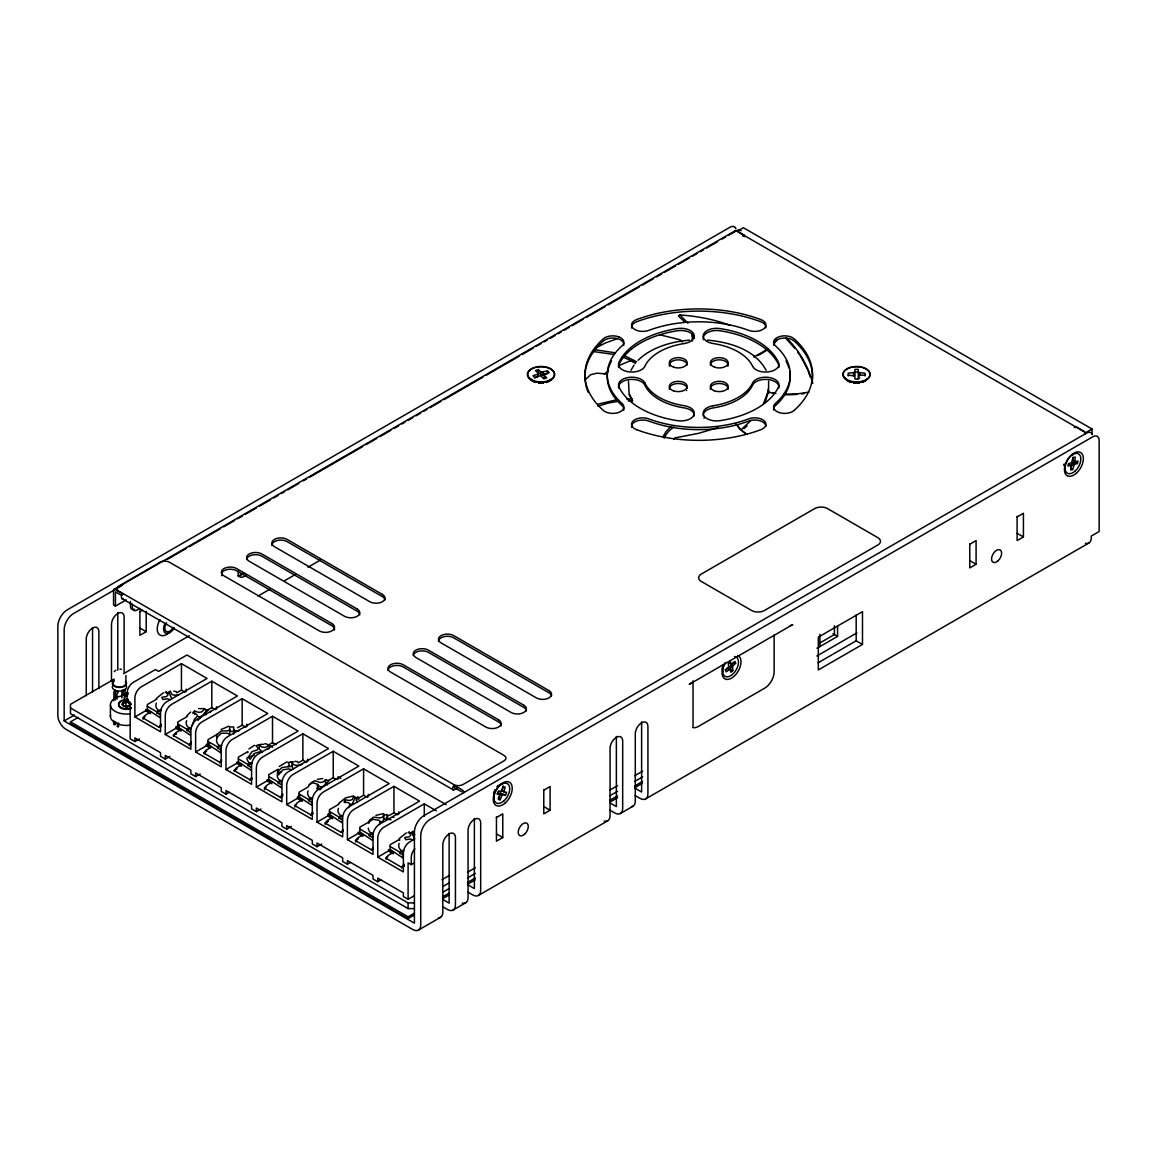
<?xml version="1.0" encoding="UTF-8"?>
<svg xmlns="http://www.w3.org/2000/svg" width="1157" height="1157" viewBox="0 0 1157 1157"><rect width="100%" height="100%" fill="white"/><g stroke="black" fill="none" stroke-linecap="round" stroke-linejoin="round"><path stroke-width="1.5" d="M768.61 393.669L768.61 381.232M773.512 393.394L767.959 391.89L766.57 397.921M116.741 691.018L115.469 692.71L115.44 699.942M118.332 692.146L117.016 693.838L117.016 699.059M1070.934 467.066L1072.467 463.176L1075.489 462.366L1077.471 463.509L1077.977 461.021L1074.954 461.817L1072.987 460.688L1072.944 457.232M1071.541 466.069L1068.996 464.116L1071.541 466.069L1070.731 470.031L1072.64 469.511L1074.448 464.319L1077.471 463.509M1074.954 461.817L1075.186 457.044L1073.277 457.55L1071.469 462.757L1068.446 463.567L1067.94 466.054L1070.963 465.244M767.959 391.89L763.316 404.183M115.165 690.107L113.892 691.799L113.863 700.78M505.595 794.931L500.923 793.557L498.233 798.576L500.214 799.704L501.776 795.683L502.89 794.685L505.595 794.931L506.592 792.386L501.907 791.012L503.165 785.863M503.873 792.155L505.146 787.006L503.44 786.847L500.75 791.865L498.045 791.634L497.062 794.165L499.766 794.411L498.508 799.559L500.214 799.704M732.815 670.583L730.848 669.44L730.038 666.418L733.639 662.252L735.606 663.395L732.583 666.07L732.815 670.583L730.92 672.275L730.11 669.252L728.129 668.11L725.121 669.816M534.548 377.992L537.615 376.98L538.121 373.147L535.474 370.5L538.367 369.531L541.013 372.178L547.507 370.949L549.185 372.612L544.585 374.145L544.079 377.977L544.585 376.878M537.615 376.98L538.121 373.147M349.544 804.867L352.278 803.956L355.054 797.983L353.883 796.117L352.278 799.574L349.544 800.485L345.003 799.791L343.991 801.975L348.532 802.683L350.108 804.26L348.503 807.716M379.322 824.363L419.557 801.136L393.944 786.341L353.709 809.567A8.923 5.149 -60 0 0 347.389 820.501L347.389 839.62L373.017 854.416L373.017 835.296A8.923 5.149 -60 0 1 379.322 824.363L380.479 821.803L378.903 820.226L372.901 819.301L368.562 822.265L368.562 823.003L369.589 820.038L373.942 817.073L379.944 817.999L382.678 817.088L383.893 814.47L387.682 815.063L387.682 817.97M383.893 814.47L383.893 818.838L382.678 821.47L379.944 822.367M387.682 815.063L386.467 817.681L388.043 819.257L391.052 819.72M764.387 403.099L766.223 399.194M663.033 436.608L666.157 431.445L670.843 426.658M112.75 685.566L112.489 686.087A7.144 4.122 0 0 0 116.524 690.758A7.144 4.122 0 0 0 125.274 689.384L125.751 688.921A7.144 4.122 0 0 0 125.491 684.799M630.941 370.356L634.079 364.976M673.909 439.385L674.733 437.925L698.553 433.34L718.063 427.569M585.268 379.771L590.677 374.68L596.911 373.176A122.02 8.678 3.3 0 1 606.094 373.913M156.34 698.438L163.441 692.71M186.682 715.966L190.616 712.032M338.466 803.594L345.581 797.853L353.116 796.059M399.179 838.637L406.281 832.91M774.264 343.123L776.709 339.97M774.771 342.761L777.244 339.58M114.268 671.639L115.816 670.178M750.936 420.454L741.203 429.739M638.114 360.246C649.54 349.096 665.246 343.716 680.706 341.141M198.657 716.762L201.708 716.284L207.074 710.196L204.818 708.807L201.708 711.917L198.657 712.379L194.593 711.034L192.64 712.987L196.704 714.346L197.514 716.111L194.405 719.22L192.163 725.844M197.876 720.363L200.971 717.268M208.274 709.964L205.165 713.074L205.989 714.824M327.402 784.909L326.578 783.144L328.935 780.801L325.522 779.659L323.179 782.016L320.127 782.479L314.747 780.686L310.857 783.029L308.861 785.762L308.861 785.024L312.752 782.682L318.132 784.475L318.956 786.239L316.599 788.582L319.997 789.725L322.355 787.367M165.205 692.696L166.362 691.553L167.967 695.024L166.391 696.601L161.864 697.295L162.877 699.493L167.418 698.785L170.151 699.696M408.045 832.895L409.216 831.767L410.822 835.224L409.245 836.8L404.704 837.509L405.717 839.693L410.258 838.999L412.991 839.91M732.077 664.176L729.112 662.947L732.077 664.176L735.1 661.486L735.606 663.395M730.11 669.252L726.09 671.841L725.569 669.932L728.592 667.256L728.36 662.744L730.269 661.066L731.079 664.075M744.023 428.582L747.075 425.892M673.764 426.846L669.325 430.693A56.867 28.65 -5.6 0 0 664.19 438.113M248.914 748.897L254.511 745.282M279.271 766.426L287.081 761.827M768.378 348.864L753.786 356.992M730.313 325.479C714.231 319.289 697.121 316.208 679.983 314.964L678.335 316.006L684.814 322.051M114.008 589.405L735.49 230.59M114.268 590.012L73.629 613.47A13.392 7.723 -60 0 0 64.156 629.871L64.156 720.956L414.423 923.17L414.423 832.085A13.392 7.723 -60 0 1 423.881 815.685L1086.524 433.108A8.923 5.149 -60 0 1 1092.497 434.613M117.392 588.204L122.078 585.5M167.403 559.337L186.147 548.505M189.271 546.697L220.539 528.648M223.663 526.854L234.596 520.534M237.72 518.726L242.42 516.022M245.544 514.214L256.478 507.894M259.602 506.101L270.55 499.781M273.674 497.973L278.36 495.268M281.484 493.46L284.608 491.653M287.731 489.859L298.68 483.539M303.365 480.835L306.489 479.027M309.613 477.219L362.748 446.544M365.872 444.736L376.82 438.431M379.944 436.623L390.878 430.303M394.016 428.495L398.702 425.79M401.826 423.983L404.95 422.189M408.074 420.381L412.76 417.677M415.884 415.869L420.584 413.165M423.708 411.357L426.832 409.549M429.956 407.741L440.889 401.436M444.028 399.628L483.091 377.066M486.215 375.258L519.045 356.313M522.169 354.505L533.102 348.199M536.226 346.391L540.912 343.687M544.036 341.879L547.174 340.071M550.298 338.263L554.984 335.559M558.108 333.751L561.232 331.958M564.356 330.15L569.042 327.445M572.18 325.638L583.114 319.318M586.237 317.51L604.995 306.692M608.119 304.884L639.373 286.835M642.497 285.027L653.445 278.721M656.569 276.913L661.254 274.209M664.378 272.401L675.326 266.081M678.45 264.273L689.384 257.968M692.508 256.16L697.208 253.455M700.332 251.648L703.456 249.84M706.58 248.032L717.514 241.726M722.214 239.022L725.338 237.214M728.462 235.406L734.709 231.79M123.004 598.444A2.227 1.287 -60 0 1 121.427 597.533A5.64 3.254 -60 0 1 121.485 596.303A2.227 1.287 -60 0 1 123.004 594.062L115.121 589.52A2.227 1.287 60 0 0 113.545 590.417L113.545 604.995L115.44 606.094L126.185 599.89M139.997 608.307L137.047 610.014A6.696 3.861 -60 0 1 132.317 607.28L132.317 604.156M139.896 611.648L142.412 610.187M146.201 611.388L146.201 631.693L139.896 635.338L139.896 611.127M114.225 679.072L70.476 704.338L70.476 713.667L408.103 908.607L414.423 908.607M123.611 673.663L189.242 635.772M258.011 596.072L270.521 588.841M284.579 580.727L295.527 574.407M308.022 567.19L320.532 559.974M64.156 720.956L74.467 715.012M414.351 915.013L408.103 918.615L70.476 723.689L70.476 721.867L78.286 717.354M128.167 692.609L121.066 696.051A16.082 9.285 0 0 0 111.058 707.375A16.082 9.285 0 0 0 130.018 713.855M127.328 695.386L124.392 697.092L128.311 694.055M181.447 663.655L141.212 686.882A8.923 5.149 -60 0 0 134.906 697.816L134.906 716.95L160.534 731.745L160.534 712.611A8.923 5.149 -60 0 1 166.839 701.677L207.074 678.45L181.447 663.655L181.447 690.078L176.79 692.768M118.781 723.183L118.115 726.755L118.115 723.559L113.704 721.013L113.704 724.195L115.469 724.456M156.788 699.074L147.329 704.526L147.329 709.27L159.941 717.644L159.941 716.559M166.709 693.347L169.414 691.785M134.906 716.95L145.768 710.673M150.482 713.638L150.482 712.177L146.144 714.693A4.469 2.574 -60 0 0 143.092 719.148M144.9 716.646L142.788 717.861L158.957 727.189L161.054 725.974M147.329 706.348L156.788 711.815L160.924 709.429M156.788 711.815L156.788 712.914L160.924 710.528M211.803 681.184L171.569 704.411A8.923 5.149 -60 0 0 165.263 715.344L165.263 734.478L190.891 749.273L190.891 730.139A8.923 5.149 -60 0 1 197.196 719.206L237.431 695.979L211.803 681.184L211.803 707.607L205.599 711.179M446.168 804.65L186.971 655.007L158.567 671.407L155.414 669.585L133.33 682.341A8.923 5.149 -60 0 0 127.024 693.26L127.024 700.549L130.177 702.371L130.177 738.817L134.906 741.536L139.505 738.889M187.145 716.588L177.672 722.055L177.672 726.798L190.298 735.172L190.298 734.088M179.653 730.486L176.095 728.433L176.095 726.972L179.075 725.265M165.263 734.478L179.219 726.408M180.839 731.166L180.839 729.705L176.5 732.207A4.469 2.574 -60 0 0 173.507 736.416M176.312 733.567L173.145 735.389L189.3 744.718L191.411 743.503A2.676 1.547 -60 0 0 190.775 744.501M177.672 723.877L187.145 729.344L189.907 727.753M187.145 729.344L187.145 730.443L191.281 728.042M242.16 698.712L201.925 721.939A8.923 5.149 -60 0 0 195.62 732.873L195.62 751.992L221.233 766.787L221.233 747.668A8.923 5.149 -60 0 1 227.553 736.734L267.788 713.507L242.16 698.712L242.16 725.121L237.503 727.811M134.906 741.536L134.906 737.906L160.534 752.686L160.534 756.331L165.263 759.064L169.862 756.403M217.502 734.117L208.029 739.583L208.029 744.327L220.654 752.701L220.654 751.602M229.737 729.677L227.51 730.964L221.291 730.964L216.793 734.608L216.533 736.488L216.793 737.645L221.291 733.263L227.51 733.263L229.737 734.55M210.01 748.015L206.452 745.961L206.452 744.501L209.431 742.794M195.62 751.992L209.576 743.937M848.226 375.967L848.226 373.234L854.922 372.424M206.655 751.095L203.502 752.903L219.656 762.232L221.768 761.017M208.029 741.406L217.502 746.872L220.264 745.282M217.502 746.872L217.502 747.957L221.638 745.571M272.517 716.241L232.282 739.468A8.923 5.149 -60 0 0 225.977 750.401L225.977 769.521L251.59 784.316L251.59 765.182A8.923 5.149 -60 0 1 257.91 754.263L298.144 731.036L272.517 716.241L272.517 742.649L267.86 745.339M858.277 378.701L859.665 377.891M165.263 759.064L165.263 755.42L190.891 770.215L190.891 773.859L195.62 776.593L200.219 773.932M225.977 769.521L238.385 762.362M237.011 768.61L233.859 770.432L250.013 779.76L252.125 778.545M238.385 758.934L247.858 764.401L250.621 762.796M247.858 764.401L247.858 765.486L251.995 763.099M302.874 733.769L262.639 756.996A8.923 5.149 -60 0 0 256.333 767.915L256.333 787.049L281.946 801.844L281.946 782.711A8.923 5.149 -60 0 1 288.267 771.777L328.487 748.55L302.874 733.769L302.874 760.178L298.217 762.868M195.62 776.593L195.62 772.948L221.233 787.743L221.233 791.388L225.977 794.121L229.043 792.343M256.333 787.049L267.195 780.787M266.327 786.746L264.215 787.96L280.37 797.289L282.482 796.074M268.742 776.463L278.215 781.915L280.977 780.324M278.215 781.915L278.215 783.014L282.351 780.628M333.23 751.283L292.996 774.51A8.923 5.149 -60 0 0 286.69 785.444L286.69 804.578L312.303 819.373L312.303 800.239A8.923 5.149 -60 0 1 318.623 789.305L358.844 766.079L333.23 751.283L333.23 777.706L328.574 780.397M225.977 794.121L225.977 790.477L251.59 805.272L251.59 808.917L256.333 811.65L260.932 808.989M308.572 786.702L299.099 792.155L299.099 796.898L311.725 805.272L311.725 804.187M297.523 797.086L302.252 799.805L302.252 801.266L297.523 798.532L297.523 797.086L300.487 795.365M286.69 804.578L299.099 797.404M302.252 799.805L297.913 802.322A4.469 2.574 -60 0 0 294.818 807.036M296.669 804.274L294.572 805.489L310.727 814.817L312.838 813.602M299.099 793.977L308.572 799.444L311.334 797.853M308.572 799.444L308.572 800.543L311.334 798.952M363.587 768.812L323.353 792.039A8.923 5.149 -60 0 0 317.032 802.972L317.032 822.106L342.66 836.901L342.66 817.768A8.923 5.149 -60 0 1 348.966 806.834L389.2 783.607L363.587 768.812L363.587 795.235L358.93 797.911M256.333 811.65L256.333 808.005L281.946 822.801L281.946 826.431L286.69 829.164L291.289 826.517M338.929 804.216L329.456 809.683L329.456 814.427L342.082 822.801L342.082 821.716M327.879 814.6L332.609 817.334L332.609 818.794L327.879 816.061L327.879 814.6L330.844 812.894M317.032 822.106L329.456 814.933M332.609 817.334L328.27 819.836A4.469 2.574 -60 0 0 325.218 824.305M328.082 821.195L324.929 823.017L341.084 832.346L343.181 831.131M329.456 811.505L338.929 816.972L341.677 815.381M338.929 816.972L338.929 818.071L341.677 816.466M286.69 829.164L286.69 825.534L312.303 840.315L312.303 843.959L317.032 846.693L321.646 844.032M347.389 839.62L359.813 832.462M389.287 815.439L393.944 812.749L397.487 814.803M362.965 836.323L362.965 834.862L358.627 837.364A4.469 2.574 -60 0 0 355.575 841.833M358.439 838.709L355.286 840.532L371.44 849.86L373.537 848.645M359.813 829.034L369.271 834.501L372.033 832.91M369.271 834.501L369.271 835.585L372.033 833.995M436.348 810.826L424.286 803.869L384.066 827.096A8.923 5.149 -60 0 0 377.746 838.03L377.746 857.149L403.374 871.944L403.374 852.81A8.923 5.149 -60 0 1 409.679 841.891L414.322 839.201M456.957 788.206L454.339 789.725A2.227 1.287 -60 0 1 452.749 788.814A5.64 3.254 -60 0 1 452.806 787.584A2.227 1.287 -60 0 1 454.339 785.357L462.222 789.913A2.227 1.287 60 0 1 463.798 792.646M1092.049 429.016L1085.743 432.66L737.067 231.357L743.373 227.712L1092.049 429.016L1092.049 434.381M317.032 846.693L317.032 843.048L342.66 857.843L342.66 861.488L347.389 864.221L350.47 862.442M409.549 833.546L412.254 831.984M377.746 857.149L388.607 850.887M393.322 852.391L388.593 849.657L388.593 851.118L393.322 853.852L393.322 852.391L388.983 854.893A4.469 2.574 -60 0 0 385.99 859.087M387.74 856.845L385.643 858.06L401.797 867.388L403.894 866.174M390.169 846.562L399.628 852.029L402.39 850.424M399.628 852.029L399.628 853.114L403.779 850.728M347.389 864.221L347.389 860.577L373.017 875.372L373.017 879.016L377.746 881.75L380.827 879.971M377.746 881.75L377.746 878.105L403.374 892.9L403.374 896.545L408.103 899.278L408.103 862.833L411.256 864.655L414.249 862.934M496.454 817.507L502.774 813.863L502.774 837.552L496.454 841.197L496.454 816.987M543.79 790.188L550.096 786.543L550.096 810.218L543.79 813.863L543.79 789.667M969.783 544.238L976.089 540.594L976.089 564.283L969.783 567.928L969.783 543.718M1017.104 516.919L1023.424 513.274L1023.424 536.949L1017.104 540.594L1017.104 516.398M819.677 643.075L834.414 634.571L834.414 625.778M816.987 648.267L837.567 636.393L837.567 625.85M816.856 656.005L856.889 632.879M408.103 899.278L414.249 895.72M441.873 879.768L449.552 875.343M818.1 662.787L856.18 640.804L862.486 644.435L862.486 611.648L818.317 637.16L818.317 669.946L862.486 644.435M442.553 886.681L448.8 883.066M467.558 872.233L475.368 867.721M609.768 790.13L617.592 785.617M634.774 775.696L642.598 771.184M442.553 892.365L448.8 888.75M467.558 877.917L475.368 873.405M609.768 795.814L617.592 791.301M634.774 781.38L642.598 776.868M70.476 721.867L408.103 916.792L414.351 913.191M442.495 896.95L448.742 893.334M467.5 882.502L475.31 877.989M609.725 800.398L617.549 795.886M634.745 785.95L642.554 781.438M442.495 898.772L448.742 895.156M467.5 884.324L475.31 879.812M609.725 802.22L617.549 797.708M634.745 787.772L642.554 783.26M418.415 930.098L440.499 917.356M453.125 910.067L465.75 902.778M478.376 895.489L607.743 820.79M620.369 813.516L632.995 806.227M645.606 798.937L1088.954 542.98M220.973 729.561L228.941 726.162M595.465 348.112L605.646 342.891L617.332 338.625M129.642 702.718L129.468 702.805A3.934 2.271 0 0 0 122.83 703.485A3.934 2.271 0 0 0 126.966 706.565A4.165 2.415 0 0 0 129.96 702.82L129.642 702.588A4.165 2.415 0 0 0 122.613 703.311A4.165 2.415 0 0 0 126.995 706.565A3.934 2.271 0 0 0 129.772 703.022L129.96 702.95M129.772 703.022L125.925 702.14L122.975 703.514L123.553 705.683M375.938 815.381L383.473 813.588M597.865 406.266L607.541 403.258A56.867 27.045 0.9 0 1 616.724 401.681M537.615 374.246L533.015 375.779L534.693 377.442L539.292 375.909L541.187 376.213L543.833 378.86L546.74 377.891L544.079 375.244M538.367 369.531L538.367 372.265L541.013 374.911L547.507 373.682L547.507 370.949M272.676 747.205L270.073 745.643L264.693 747.436L261.641 746.959L259.298 744.616L255.899 745.744L258.242 748.087L257.418 749.852L252.038 751.645L248.148 757.314L250.143 759.31L254.034 753.641L259.428 751.848L262.465 752.325M266.689 749.432L269.379 748.536M248.148 757.314L254.338 755.261M598.039 404.155L616.883 399.729M317.437 779.355L322.76 778.531M808.888 392.136L797.997 393.799L784.099 394.233M179.104 694.634L174.562 695.343L171.829 694.431L170.224 690.96L169.067 692.826L171.829 698.799M301.948 764.502L295.946 765.428L293.213 764.517L291.998 761.899L288.209 762.477L289.424 765.095L287.847 766.672L281.845 767.612L277.492 771.921L277.752 773.802L278.533 774.886L282.872 769.839L288.874 768.913L291.607 769.81M288.209 766.86L291.998 766.267L293.213 768.884M277.492 772.645L280.949 772.124M124.392 696.326L124.392 700.13L128.094 700.043M801.526 393.901L804.245 393.568M680.851 341.127L689.63 340.115M167.056 692.971L169.067 692.826M198.585 708.634L204.109 708.634M409.911 833.185L411.906 833.026L414.683 838.999M797.014 394.363L792.964 394.638A56.867 37.313 -4.9 0 1 784.865 394.682M628.193 400.872L632.546 400.857L629.09 393.322L628.482 381.232M626.704 398.977L632.069 398.948M854.922 372.091L858.277 372.091M858.277 372.424L864.973 373.234L864.973 375.967M848.226 375.157L854.922 375.967L854.922 379.033L858.277 379.033L858.277 375.967L859.665 375.157L864.973 375.157M239.007 730.964L235.898 730.964L233.656 729.677M229.737 731.34L233.656 731.34M260.484 744.356L263.637 744.356M290.826 761.885L293.994 761.885M70.476 707.983L408.103 902.923L414.423 902.923M592.919 351.482L614.02 354.461M594.38 349.616L615.293 352.827M355.054 797.983L357.05 798.128M128.094 699.276L124.392 699.363L124.392 700.13M707.477 340.115C729.546 342.154 755 349.414 766.151 370.356M119.952 669.079L121.413 669.353M659.664 334.735L680.258 339.84A122.02 32.598 27.2 0 1 682.167 342.009M383.893 818.838L386.424 819.228M772.76 392.99L775.913 393.481M123.568 705.683L127.111 706.479L130.047 705.09L129.468 702.935L129.468 706.32M173.752 691.105L176.327 691.727M264.823 743.691L267.397 744.298M295.18 761.219L297.739 761.827M768.089 392.107L768.957 392.368M317.032 785.82L320.127 786.847L323.179 786.384L325.522 784.041L325.522 779.659M624.823 355.879L636.668 361.808M1072.409 459.864L1074.376 461.007M1072.467 463.176L1074.448 464.319M1071.469 464.42L1073.45 465.562M1070.659 468.383L1072.64 469.511M1017.104 533.319L1023.424 536.949M635.482 363.327L631.852 361.244A56.867 29.619 6.8 0 0 623.594 357.455M969.783 560.639L976.089 564.283M832.997 633.747L837.567 636.393M730.617 664.942L732.583 666.07M730.038 666.418L732.005 667.56M727.131 668.023L729.112 669.165M635.034 788.206L641.614 792.01L641.614 722.778A8.923 5.149 -60 0 0 641.557 721.852M634.976 795.466L640.038 798.388A11.151 6.436 60 0 0 647.92 793.832L647.92 726.422A8.923 5.149 -60 0 0 641.614 722.778A8.923 5.149 -60 0 0 635.294 733.712L635.294 801.121A11.151 6.436 60 0 1 631.36 806.733M609.797 802.784L616.363 806.574L616.363 737.356A8.923 5.149 -60 0 0 616.305 736.431M609.739 810.045L614.786 812.952A11.151 6.436 60 0 0 622.683 808.396L622.683 741.001A8.923 5.149 -60 0 0 616.363 737.356A8.923 5.149 -60 0 0 610.057 748.275L610.057 815.685A11.151 6.436 60 0 1 604.214 821.108M543.79 806.574L550.096 810.218M501.603 789.898L503.584 791.026M498.783 790.737L500.75 791.865M500.923 793.557L502.89 794.685M499.766 794.411L497.799 793.268L498.088 794.382M499.81 794.541L501.776 795.683M121.499 595.378L115.44 591.878L115.44 606.094M461.903 791.909L454.339 787.541L454.339 785.357M121.89 598.545L453.211 789.841M139.896 628.049L146.201 631.693M496.454 833.908L502.774 837.552M340.896 778.487L337.96 776.795L337.96 779.225M181.447 690.078L185.004 692.132M211.803 707.607L215.361 709.646M242.16 725.121L245.703 727.175M272.517 742.649L276.06 744.703M302.874 760.178L306.417 762.232M333.23 777.706L335.588 779.066M363.587 795.235L367.131 797.274M354.693 796.927L358.757 799.27M467.79 884.772L474.37 888.562L474.37 819.33A8.923 5.149 -60 0 0 474.312 818.418M467.746 892.018L472.794 894.939A11.151 6.436 60 0 0 480.676 890.384L480.676 822.974A8.923 5.149 -60 0 0 474.37 819.33A8.923 5.149 -60 0 0 468.064 830.263L468.064 897.673A11.151 6.436 60 0 1 462.207 903.096M156.788 712.914L159.941 714.737L159.941 713.638M187.145 730.443L190.298 732.265L190.298 731.166M217.502 747.957L220.654 749.779L220.654 748.695M247.858 765.486L251.011 767.308L251.011 766.223M278.215 783.014L281.368 784.836L281.368 783.737M308.572 800.543L311.725 802.365L311.725 801.266M338.929 818.071L342.082 819.894L342.082 818.794M369.271 835.585L372.438 837.408L372.438 836.323M399.628 853.114L402.795 854.936L402.795 853.852M150.482 712.177L145.739 709.458L145.739 710.904L149.296 712.958M176.095 726.972L180.839 729.705M206.452 744.501L211.196 747.234L206.857 749.736A4.469 2.574 -60 0 0 203.936 753.67M362.965 834.862L358.236 832.129L358.236 833.59L361.779 835.643M241.538 766.223L236.809 763.49L236.809 762.029L241.538 764.763L237.199 767.265A4.469 2.574 -60 0 0 234.293 771.198M271.895 783.737L267.166 781.004L267.166 779.558L271.895 782.291L267.556 784.793A4.469 2.574 -60 0 0 264.432 789.768M442.553 899.336L449.133 903.14L449.133 833.908A8.923 5.149 -60 0 0 449.118 833.43M442.495 906.596L447.542 909.518A11.151 6.436 60 0 0 455.439 904.962L455.439 837.552A8.923 5.149 -60 0 0 449.133 833.908A8.923 5.149 -60 0 0 442.813 844.841L442.813 912.251A11.151 6.436 60 0 1 438.865 917.863M118.781 726.365L117.016 726.119L118.115 726.755M113.704 724.195L114.803 724.832M745.542 433.427L739.829 428.972L735.838 423.997M747.003 434.482L746.713 434.28A56.867 33.22 -8.5 0 1 739.019 427.555L737.24 424.995M679.983 314.964L687.938 323.222M358.916 797.838L357.744 796.71L356.139 800.181L357.715 801.758M785.632 338.075L794.685 348.257M261.641 751.327L259.298 748.984L259.298 744.616M786.254 337.786C799.111 350.123 808.136 366.176 812.836 383.314M797.737 352.234L799.371 354.476M632.546 400.857L629.09 394.537M800.196 355.604L807.543 369.228M414.683 834.631L413.063 831.16L411.906 833.026M122.165 690.179L123.452 690.122L123.452 695.343M808.078 370.732L810.16 376.763M693.13 333.881L693.607 337.034M768.017 389.316L768.277 392.729M859.665 373.234L859.665 375.967L858.277 375.157L858.277 369.372L854.922 369.372L854.922 375.157L853.533 375.967L853.533 373.234M856.18 614.902L856.18 640.804M819.894 634.282L819.894 646.589M774.134 634.933L774.134 671.769A13.392 7.723 -60 0 1 764.676 688.169L698.409 726.422A13.392 7.723 -60 0 1 692.638 727.493M693.043 680.808L693.043 726.466M542.908 372.482L542.908 375.215M541.013 372.178L541.013 374.911M424.286 803.869L424.286 816.191M411.256 864.655L411.256 857.366A8.923 5.149 -60 0 1 414.785 848.804M408.103 902.923L408.103 908.607M408.103 916.792L408.103 918.615M402.795 856.759L402.795 857.858L390.169 849.469L390.169 844.74L399.628 839.273L399.628 840.358M398.673 811.838L398.673 814.268M393.944 786.341L393.944 812.749M372.438 839.23L372.438 840.329L359.813 831.955L359.813 827.212L369.271 821.745L369.271 822.844M368.316 794.324L368.316 796.754M345.003 799.791L345.003 802.698M307.603 759.267L307.603 761.696M291.998 761.899L291.998 766.267M281.368 786.659L281.368 787.758L268.742 779.37L268.742 774.64L278.215 769.174L278.215 770.258M251.011 769.13L251.011 770.229L238.385 761.841L238.385 757.112L247.858 751.645L247.858 752.73M246.889 724.224L246.889 726.639M233.656 734.044L233.656 726.958L229.737 726.958L229.737 734.044M216.533 706.696L216.533 709.125M210.531 711.353L210.531 712.09M194.593 711.034L194.593 713.941M186.176 689.167L186.176 691.597M130.423 601.495L130.423 606.181A6.696 3.861 -60 0 0 134.545 609.233M125.911 675.514L125.911 683.353M125.925 702.14L125.925 707.216M125.028 689.182L125.028 696.152M124.117 672.145L124.117 617.115A8.923 5.149 -60 0 0 117.797 613.47A8.923 5.149 -60 0 0 117.754 612.545M121.875 690.946L121.875 697.917M117.797 670.236L117.797 613.47A8.923 5.149 -60 0 0 111.491 624.404L111.491 681.198M110.436 705.076L110.436 716.458M98.866 688.487L98.866 631.693A8.923 5.149 -60 0 0 92.56 628.049A8.923 5.149 -60 0 0 92.546 627.571M92.56 691.9L92.56 628.049A8.923 5.149 -60 0 0 86.254 638.982L86.254 695.776M312.043 799.27A15.171 8.764 0 0 1 308.109 790.809M250.071 780.31A4.469 2.574 -60 0 1 251.59 777.562M236.158 769.694A2.676 1.547 -60 0 1 236.592 769.188M251.185 780.353A2.676 1.547 -60 0 1 251.648 779.239M372.742 834.313A15.171 8.764 0 0 1 368.302 828.123M125.419 681.921A6.465 3.731 0 0 1 119.026 687.084A6.465 3.731 0 0 1 113.834 681.487M125.491 681.155A7.144 4.122 0 0 1 123.756 686.636A7.144 4.122 0 0 1 114.153 686.115A7.144 4.122 0 0 1 114.21 680.547M280.428 797.838A4.469 2.574 -60 0 1 282.93 794.165M282.091 796.623A2.676 1.547 -60 0 1 282.843 795.712M735.114 227.365A8.923 5.149 -60 0 0 729.966 227.249L67.323 609.826A13.392 7.723 -60 0 0 57.85 626.226L57.85 715.489A11.151 6.436 60 0 0 65.732 729.156L412.832 929.548A11.151 6.436 60 0 0 420.729 924.993L420.729 835.73A13.392 7.723 -60 0 1 430.187 819.33L1092.844 436.753A8.923 5.149 -60 0 1 1099.15 440.398L1099.15 531.497L1091.268 536.053L1091.268 537.86A11.151 6.436 60 0 1 1085.411 543.284M735.36 227.64A8.923 5.149 -60 0 1 735.91 228.667M494.285 798.272A8.258 4.773 -60 0 1 493.504 796.725M493.504 793.239A8.258 4.773 -60 0 1 493.909 791.778M494.516 790.303A8.258 4.773 -60 0 1 494.748 789.826M496.903 786.789A8.258 4.773 -60 0 1 497.626 786.095M498.002 785.777A8.258 4.773 -60 0 1 498.378 785.487M499.144 784.996A8.258 4.773 -60 0 1 499.896 784.605M500.272 784.46A8.258 4.773 -60 0 1 502.384 784.258M736.271 230.894A8.923 5.149 -60 0 1 741.174 230.764M173.405 627.354A13.392 7.723 -60 0 1 172.957 628.106M172.48 628.83A13.392 7.723 -60 0 1 171.974 629.538M171.453 630.218A13.392 7.723 -60 0 1 168.56 633.139M167.953 633.617A13.392 7.723 -60 0 1 158.22 633.226A13.392 7.723 -60 0 1 160.013 619.631M634.774 362.343A13.392 7.723 -60 0 1 631.838 360.42M174.331 627.889A8.923 5.149 -60 0 1 165.552 633.125A8.923 5.149 -60 0 1 165.118 623.247M173.203 627.774A7.144 4.122 -60 0 1 166.073 631.346A7.144 4.122 -60 0 1 166.536 622.856M243.577 573.134A8.258 4.773 -60 0 1 237.792 575.593M241.9 573.496A13.392 7.723 -60 0 1 238.328 576.649M691.308 682.789A12.944 7.477 0 0 1 689.254 684.337L792.762 624.578A12.944 7.477 0 0 1 790.072 625.763M245.891 575.043A8.258 4.773 -60 0 1 239.889 576.895A8.258 4.773 -60 0 1 238.501 570.777M1065.423 468.542A8.258 4.773 -60 0 1 1065.047 467.992M1064.888 467.688A8.258 4.773 -60 0 1 1064.642 466.994M1064.483 466.213A8.258 4.773 -60 0 1 1064.483 464.449M1071.787 454.6A8.258 4.773 -60 0 1 1073.522 454.513M723.053 671.667A8.258 4.773 -60 0 1 722.387 670.482M722.127 669.339A8.258 4.773 -60 0 1 722.084 668.037M722.518 665.651A8.258 4.773 -60 0 1 722.85 664.668M737.776 655.397A13.392 7.723 -60 0 1 738.383 670.829A13.392 7.723 -60 0 1 724.701 678.725A13.392 7.723 -60 0 1 725.294 662.599M160.259 711.642A15.171 8.764 0 0 1 156.34 703.181M1064.209 465.519A7.029 4.064 -60 0 1 1064.05 464.131M190.616 729.156A15.171 8.764 0 0 1 186.682 720.695M219.642 763.042A4.469 2.574 -60 0 1 221.609 759.628M205.064 753.713A2.676 1.547 -60 0 1 205.353 752.918M604.2 373.942A125.491 72.443 0 0 1 608.38 371.325M618.952 365.699A125.491 72.443 0 0 1 632.677 360.044M691.756 334.735A56.867 34.435 8.2 0 1 692.305 340.953M768.132 349.038A56.867 37.863 3 0 1 757.459 355.604M281.686 781.742A15.171 8.764 0 0 1 277.752 773.281M189.227 745.788A4.469 2.574 -60 0 1 191.455 741.926M175.893 734.145A2.676 1.547 -60 0 1 176.5 733.668M342.4 816.784A15.171 8.764 0 0 1 338.466 808.324M220.973 746.684A15.171 8.764 0 0 1 217.039 738.224M734.536 656.496A11.151 6.436 -60 0 1 737.052 668.168A11.151 6.436 -60 0 1 725.526 676.57A11.151 6.436 -60 0 1 725.02 663.453M130.018 725.222A16.082 9.285 0 0 1 110.494 715.286M131.392 708.417A7.969 4.599 0 0 1 122.902 708.894A7.969 4.599 0 0 1 118.549 704.642M118.65 704.063A7.969 4.599 0 0 1 122.454 700.838M123.351 700.563A7.969 4.599 0 0 1 128.253 700.303M131.392 707.809A7.969 4.599 0 0 1 118.737 705.177A7.969 4.599 0 0 1 128.253 699.696M401.768 868.198A4.469 2.574 -60 0 1 404.343 864.265M403.258 867.186A2.676 1.547 -60 0 1 404.386 865.711M310.871 815.092A4.469 2.574 -60 0 1 312.882 812.026M312 815.078A2.676 1.547 -60 0 1 312.969 813.472M341.315 832.346A4.469 2.574 -60 0 1 343.036 829.728M327.431 822.005A2.676 1.547 -60 0 1 328.024 821.456M342.414 832.447A2.676 1.547 -60 0 1 343.108 831.247M371.672 849.874A4.469 2.574 -60 0 1 373.205 847.445M393.366 817.435A4.469 2.574 -60 0 1 393.944 817.348M356.775 841.66A2.676 1.547 -60 0 1 356.935 841.023M159.189 727.203A4.469 2.574 -60 0 1 161.3 724.224M160.346 727.131A2.676 1.547 -60 0 1 161.43 725.613M735.028 231.617A2.227 1.287 60 0 1 736.604 230.706L744.486 235.261L742.91 236.173A2.227 1.287 -60 0 1 744.443 236.635M623.811 345.234A11.151 6.436 0 0 0 616.551 338.408A11.151 6.436 0 0 0 603.39 340.953A113.791 65.703 0 0 0 585.529 383.502M1085.28 433.832A2.227 1.287 60 0 0 1083.704 431.098L1075.808 426.543L1074.231 427.454A2.227 1.287 -60 0 1 1075.605 427.584M811.939 383.502A113.791 65.703 0 0 0 794.078 340.953A11.151 6.436 0 0 0 780.932 338.408A11.151 6.436 0 0 0 773.657 345.234M588.146 392.281A113.791 65.703 0 0 1 587.047 389.374M586.585 387.913A113.791 65.703 0 0 1 585.818 384.977M623.753 410.171A11.151 6.436 0 0 0 622.09 405.644A91.475 52.817 0 0 1 611.489 360.912M789.739 371.44A91.475 52.817 0 0 1 775.392 405.644A11.151 6.436 0 0 0 773.686 410.07M785.979 360.912A91.475 52.817 0 0 1 788.9 367.883M618.633 367.521A13.392 7.723 0 0 1 618.981 364.513A82.552 47.668 0 0 1 677.423 330.757A13.392 7.723 0 0 1 694.272 338.234M413.295 655.339A8.923 5.149 0 0 1 419.282 651.131A8.923 5.149 0 0 1 428.452 652.36L523.759 707.39A8.923 5.149 0 0 1 526.363 711.02M501.111 725.931A8.923 5.149 0 0 0 498.508 721.954L403.215 666.938A8.923 5.149 0 0 0 393.481 665.825A8.923 5.149 0 0 0 387.985 670.583M384.977 599.919A8.923 5.149 0 0 0 382.388 596.622L287.095 541.606A8.923 5.149 0 0 0 277.101 540.55A8.923 5.149 0 0 0 271.881 545.583M551.527 695.776A8.923 5.149 0 0 0 548.997 692.812L453.703 637.796A8.923 5.149 0 0 0 443.97 636.668A8.923 5.149 0 0 0 438.46 641.441M669.599 366.306A8.923 5.149 0 0 1 669.325 365.308M669.325 364.629A8.923 5.149 0 0 1 678.523 359.827A8.923 5.149 0 0 1 687.157 364.976M710.398 389.33A8.923 5.149 0 0 1 719.249 383.502A8.923 5.149 0 0 1 728.1 389.33M778.835 367.521A13.392 7.723 0 0 0 778.502 364.513A82.552 47.668 0 0 0 720.044 330.757A13.392 7.723 0 0 0 703.456 339.739M778.835 388.116A13.392 7.723 0 0 0 768.161 379.539A13.392 7.723 0 0 0 752.629 385.122A55.782 32.208 0 0 1 713.131 407.929A13.392 7.723 0 0 0 703.225 415.898M704.208 418.342A13.392 7.723 0 0 1 703.904 417.879M631.664 427.381A11.151 6.436 0 0 1 636.712 421.032A11.151 6.436 0 0 1 648.802 421.061A91.475 52.817 0 0 0 748.666 421.061A11.151 6.436 0 0 1 760.135 420.815A11.151 6.436 0 0 1 765.92 426.543M631.664 328.082A11.151 6.436 0 0 1 636.625 321.762A113.791 65.703 0 0 1 760.843 321.762A11.151 6.436 0 0 1 765.833 327.923M618.633 388.116A13.392 7.723 0 0 1 629.307 379.539A13.392 7.723 0 0 1 644.839 385.122A55.782 32.208 0 0 0 684.337 407.929A13.392 7.723 0 0 1 694.243 415.898M867.041 378.889A11.151 6.436 0 0 1 862.066 382.388M859.376 383.039A11.151 6.436 0 0 1 853.591 383.039M850.901 382.388A11.151 6.436 0 0 1 845.709 378.484M551.296 379.279A11.151 6.436 0 0 1 546.567 382.388M543.168 383.126A11.151 6.436 0 0 1 538.815 383.126M535.402 382.388A11.151 6.436 0 0 1 530.427 378.889M334.445 630.088A8.923 5.149 0 0 0 331.9 625.763L236.607 570.748A8.923 5.149 0 0 0 227.698 569.461A8.923 5.149 0 0 0 221.537 573.38M221.681 575.723A8.923 5.149 0 0 1 221.537 575.391M246.629 559.482A8.923 5.149 0 0 1 252.4 554.998A8.923 5.149 0 0 1 261.844 556.17L357.151 611.2A8.923 5.149 0 0 1 359.755 614.83M710.326 364.976A8.923 5.149 0 0 1 720.406 359.856A8.923 5.149 0 0 1 727.869 366.306M686.68 390.314A8.923 5.149 0 0 1 686.477 390.632M669.382 389.33A8.923 5.149 0 0 1 669.325 388.998M669.325 388.318A8.923 5.149 0 0 1 678.219 383.502A8.923 5.149 0 0 1 687.128 388.318M866.795 379.091A11.151 6.436 0 0 1 861.415 382.403M859.376 382.851A11.151 6.436 0 0 1 853.591 382.851M851.552 382.403A11.151 6.436 0 0 1 845.709 378.296M550.992 379.482A11.151 6.436 0 0 1 545.916 382.403M543.168 382.953A11.151 6.436 0 0 1 538.815 382.953M536.053 382.403A11.151 6.436 0 0 1 530.673 379.091M862.5 367.579A13.609 7.853 0 0 1 864.293 381.058A13.609 7.853 0 0 1 842.947 375.475A13.609 7.853 0 0 1 861.69 367.362M547.001 367.579A13.609 7.853 0 0 1 551.6 379.539A13.609 7.853 0 0 1 530.369 379.539A13.609 7.853 0 0 1 534.968 367.579M535.778 367.362A13.609 7.853 0 0 1 546.191 367.362M251.329 764.213A15.171 8.764 0 0 1 246.889 758.023M403.099 851.841A15.171 8.764 0 0 1 399.179 843.381M160.056 562.273L119.041 585.963A6.696 3.861 0 0 0 117.927 590.591L454.527 785.01A6.696 3.861 0 0 0 462.974 784.533L504.004 760.843A6.696 3.861 0 0 0 504.004 755.391L169.515 562.273A6.696 3.861 0 0 0 160.056 562.273M814.817 508.53L701.214 574.118A8.923 5.149 0 0 0 701.214 581.407L751.703 610.549A8.923 5.149 0 0 0 764.329 610.549L877.917 544.961A8.923 5.149 0 0 0 877.917 537.687L827.429 508.53A8.923 5.149 0 0 0 814.817 508.53M382.388 594.438L287.095 539.408A8.923 5.149 0 0 0 274.469 539.408A8.923 5.149 0 0 0 274.469 546.697L369.763 601.712A8.923 5.149 0 0 0 382.388 601.712A8.923 5.149 0 0 0 382.388 594.438M548.997 690.628L453.703 635.598A8.923 5.149 0 0 0 441.077 635.598A8.923 5.149 0 0 0 441.077 642.887L536.371 697.902A8.923 5.149 0 0 0 548.997 697.902A8.923 5.149 0 0 0 548.997 690.628M357.151 609.001L261.844 553.986A8.923 5.149 0 0 0 249.232 553.986A8.923 5.149 0 0 0 249.232 561.275L344.526 616.291A8.923 5.149 0 0 0 357.151 616.291A8.923 5.149 0 0 0 357.151 609.001M523.759 705.192L428.452 650.176A8.923 5.149 0 0 0 415.84 650.176A8.923 5.149 0 0 0 415.84 657.465L511.134 712.481A8.923 5.149 0 0 0 523.759 712.481A8.923 5.149 0 0 0 523.759 705.192M331.9 623.58L236.607 568.564A8.923 5.149 0 0 0 223.981 568.564A8.923 5.149 0 0 0 223.981 575.853L319.274 630.869A8.923 5.149 0 0 0 331.9 630.869A8.923 5.149 0 0 0 331.9 623.58M498.508 719.77L403.215 664.754A8.923 5.149 0 0 0 390.589 664.754A8.923 5.149 0 0 0 390.589 672.043L485.882 727.059A8.923 5.149 0 0 0 498.508 727.059A8.923 5.149 0 0 0 498.508 719.77M531.642 379.655A13.392 7.723 0 0 0 554.029 376.199A13.392 7.723 0 0 0 537.629 366.726A13.392 7.723 0 0 0 531.642 379.655M524.555 834.255A7.144 4.122 -60 0 0 526.811 823.191A7.144 4.122 -60 0 0 518.365 830.683A7.144 4.122 -60 0 0 524.555 834.255M505.219 802.972A13.392 7.723 -60 0 0 509.456 782.233A13.392 7.723 -60 0 0 493.62 796.276A13.392 7.723 -60 0 0 505.219 802.972M997.898 560.957A7.144 4.122 -60 0 0 1000.169 549.908A7.144 4.122 -60 0 0 991.723 557.399A7.144 4.122 -60 0 0 997.898 560.957M1076.357 473.227A13.392 7.723 -60 0 0 1080.595 452.488A13.392 7.723 -60 0 0 1064.758 466.531A13.392 7.723 -60 0 0 1076.357 473.227M847.126 379.655A13.392 7.723 0 0 0 869.529 376.199A13.392 7.723 0 0 0 853.128 366.726A13.392 7.723 0 0 0 847.126 379.655M1074.998 471.159A11.151 6.436 -60 0 0 1078.541 453.877A11.151 6.436 -60 0 0 1065.337 465.577A11.151 6.436 -60 0 0 1074.998 471.159M503.859 800.904A11.151 6.436 -60 0 0 507.402 783.622A11.151 6.436 -60 0 0 494.198 795.322A11.151 6.436 -60 0 0 503.859 800.904M124.204 706.32A4.368 2.531 0 0 0 130.886 704.251A4.368 2.531 0 0 0 124.45 701.952A4.368 2.531 0 0 0 124.204 706.32M618.821 336.889A11.151 6.436 0 0 0 603.39 338.77A113.791 65.703 0 0 0 603.39 410.489A11.151 6.436 0 0 0 618.821 412.369A11.151 6.436 0 0 0 622.09 403.46A91.475 52.817 0 0 1 622.09 345.798A11.151 6.436 0 0 0 618.821 336.889M794.078 410.489A113.791 65.703 0 0 0 794.078 338.77A11.151 6.436 0 0 0 778.647 336.889A11.151 6.436 0 0 0 775.392 345.798A91.475 52.817 0 0 1 775.392 403.46A11.151 6.436 0 0 0 778.647 412.369A11.151 6.436 0 0 0 794.078 410.489M636.625 429.681A113.791 65.703 0 0 0 760.843 429.681A11.151 6.436 0 0 0 764.112 420.758A11.151 6.436 0 0 0 748.666 418.877A91.475 52.817 0 0 1 648.802 418.877A11.151 6.436 0 0 0 633.371 420.758A11.151 6.436 0 0 0 636.625 429.681M760.843 319.578A113.791 65.703 0 0 0 636.625 319.578A11.151 6.436 0 0 0 633.371 328.487A11.151 6.436 0 0 0 648.802 330.367A91.475 52.817 0 0 1 748.666 330.367A11.151 6.436 0 0 0 764.112 328.487A11.151 6.436 0 0 0 760.843 319.578M713.131 405.745A55.782 32.208 0 0 0 752.629 382.938A13.392 7.723 0 0 1 769.015 377.471A13.392 7.723 0 0 1 778.502 386.93A82.552 47.668 0 0 1 720.044 420.671A13.392 7.723 0 0 1 703.658 415.204A13.392 7.723 0 0 1 713.131 405.745M644.839 382.938A55.782 32.208 0 0 0 684.337 405.745A13.392 7.723 0 0 1 693.824 415.204A13.392 7.723 0 0 1 677.423 420.671A82.552 47.668 0 0 1 618.981 386.93A13.392 7.723 0 0 1 628.453 377.471A13.392 7.723 0 0 1 644.839 382.938M684.337 343.513A55.782 32.208 0 0 0 644.839 366.321A13.392 7.723 0 0 1 628.453 371.787A13.392 7.723 0 0 1 618.981 362.329A82.552 47.668 0 0 1 677.423 328.574A13.392 7.723 0 0 1 693.824 334.055A13.392 7.723 0 0 1 684.337 343.513M752.629 366.321A55.782 32.208 0 0 0 713.131 343.513A13.392 7.723 0 0 1 703.658 334.055A13.392 7.723 0 0 1 720.044 328.574A82.552 47.668 0 0 1 778.502 362.329A13.392 7.723 0 0 1 769.015 371.787A13.392 7.723 0 0 1 752.629 366.321M673.764 367.246A8.923 5.149 0 0 0 687.157 362.792A8.923 5.149 0 0 0 673.764 358.323A8.923 5.149 0 0 0 673.764 367.246M714.288 390.748A8.923 5.149 0 0 0 728.158 386.8A8.923 5.149 0 0 0 715.301 381.853A8.923 5.149 0 0 0 714.288 390.748M714.78 367.246A8.923 5.149 0 0 0 728.172 362.792A8.923 5.149 0 0 0 714.78 358.323A8.923 5.149 0 0 0 714.78 367.246M673.273 390.748A8.923 5.149 0 0 0 687.128 386.8A8.923 5.149 0 0 0 674.271 381.853A8.923 5.149 0 0 0 673.273 390.748"/></g></svg>
